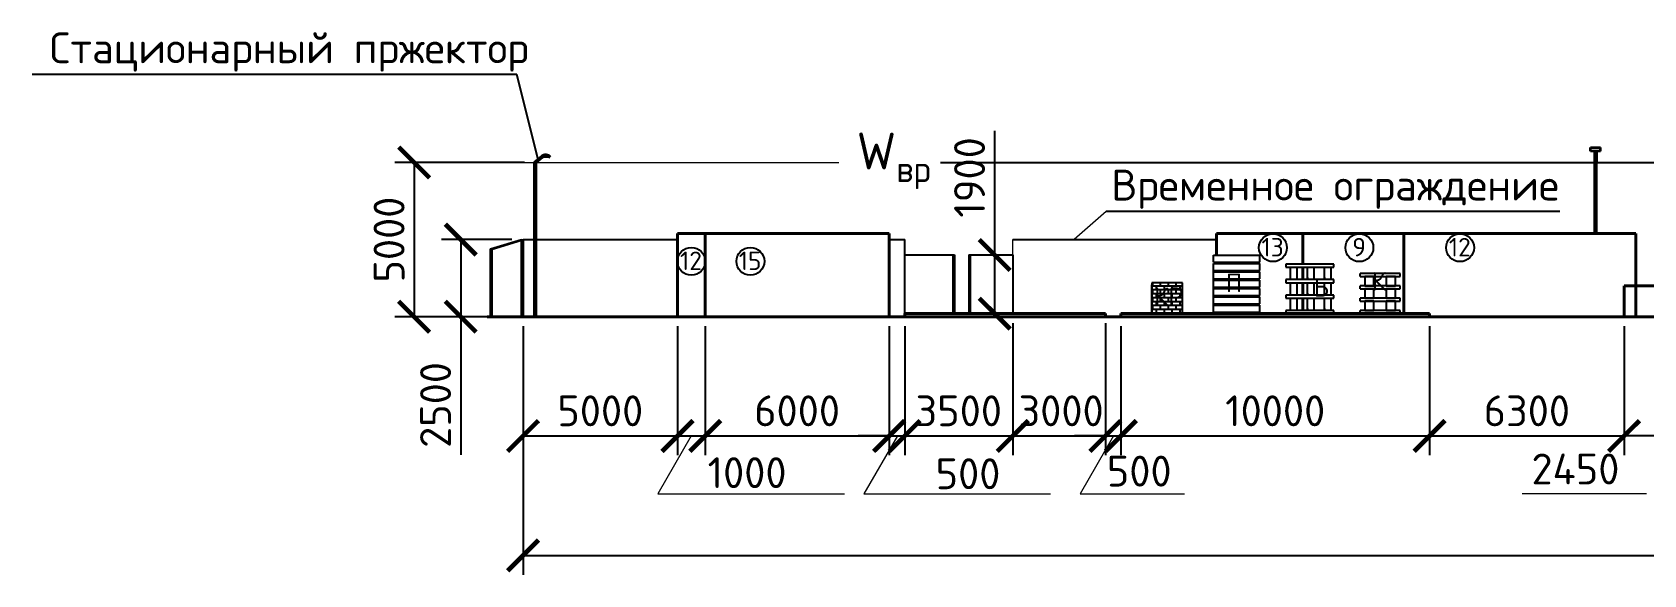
# Model space of a CAD drawing. Header units: millimetres. Extents: x -782 to 10910, y 3841 to 13237.
# Drawn here: x 1514.6 to 1619, y 8098.5 to 8133.7 of the extents above; entities that cross this region are included whole.
import ezdxf

# ---------------------------------------------------------------- set-up
doc = ezdxf.new("R2010")
doc.units = ezdxf.units.MM
doc.layers.add('1', color=7, linetype='Continuous')
doc.layers.add('Оbводка', color=1, linetype='Continuous', lineweight=90)
doc.styles.add('2.5', font='isocpeur.ttf', dxfattribs={"height": 2})
doc.styles.add('GOST-2.304_Type-B', font='GOST_Common.ttf')
doc.styles.add('Isocpeur', font='isocpeur.ttf')
doc.dimstyles.new('М500 стройгенп', dxfattribs={"dimtxt": 2, "dimasz": 2, "dimexe": 1.25, "dimexo": 0.625, "dimtad": 1, "dimlfac": 500, "dimtxsty": '2.5', "dimblk": 'ARCHTICK', "dimcen": 2.5, "dimadec": 0, "dimazin": 0, "dimtfac": 1, "dimtmove": 0, "dimatfit": 3, "dimfxl": 1, "dimarcsym": 0})

# ---------------------------------------------------------------- blocks, each defined once
blk = doc.blocks.new('_ArchTick')
at = {"color": 0, "linetype": 'ByBlock', "const_width": 0.15}
blk.add_lwpolyline([(-0.5, -0.5), (0.5, 0.5)], dxfattribs=at)
blk = doc.blocks.new('*D774')
at = {"color": 0, "lineweight": -2, "transparency": 16777216}
for p, q in [((1545.64, 8120.22), (1541.08, 8120.22)), ((1542.33, 8120.22), (1542.33, 8115.22)), ((1545.64, 8115.22), (1541.08, 8115.22)), ((1542.33, 8115.22), (1542.33, 8106.27))]:
    blk.add_line(p, q, dxfattribs=at)
at = {"layer": 'Defpoints', "color": 0, "lineweight": -3, "transparency": 16777216}
for p in [(1542.33, 8120.22), (1546.27, 8120.22), (1546.27, 8115.22)]:
    blk.add_point(p, dxfattribs=at)
at = {"color": 0, "lineweight": -2, "transparency": 16777216, "xscale": 2, "yscale": 2, "zscale": 2}
for p, rotation in [((1542.33, 8120.22), 90), ((1542.33, 8115.22), 270)]:
    blk.add_blockref('_ArchTick', p, dxfattribs=dict(at, rotation=rotation))
at = {"color": 0, "lineweight": 20, "transparency": 16777216, "insert": (1540.7, 8109.5), "char_height": 2, "attachment_point": 5, "rotation": 90, "style": '2.5'}
blk.add_mtext('2500', dxfattribs=at)
blk = doc.blocks.new('*D775')
at = {"color": 0, "lineweight": -2, "transparency": 16777216}
for p, q in [((1546.47, 8125.22), (1538.06, 8125.22)), ((1539.31, 8125.22), (1539.31, 8115.22)), ((1546.58, 8115.22), (1538.06, 8115.22))]:
    blk.add_line(p, q, dxfattribs=at)
at = {"layer": 'Defpoints', "color": 0, "lineweight": -3, "transparency": 16777216}
for p in [(1547.09, 8125.22), (1539.31, 8115.22), (1547.2, 8115.22)]:
    blk.add_point(p, dxfattribs=at)
at = {"color": 0, "lineweight": -2, "transparency": 16777216, "xscale": 2, "yscale": 2, "zscale": 2}
for p, rotation in [((1539.31, 8125.22), 90), ((1539.31, 8115.22), 270)]:
    blk.add_blockref('_ArchTick', p, dxfattribs=dict(at, rotation=rotation))
at = {"color": 0, "lineweight": 20, "transparency": 16777216, "insert": (1537.69, 8120.22), "char_height": 2, "attachment_point": 5, "rotation": 90, "style": '2.5'}
blk.add_mtext('5000', dxfattribs=at)
blk = doc.blocks.new('*D776')
at = {"color": 0, "lineweight": -2, "transparency": 16777216}
for p, q in [((1546.37, 8114.6), (1546.37, 8106.24)), ((1556.37, 8114.6), (1556.37, 8106.24)), ((1546.37, 8107.49), (1556.37, 8107.49))]:
    blk.add_line(p, q, dxfattribs=at)
at = {"layer": 'Defpoints', "color": 0, "lineweight": -3, "transparency": 16777216}
for p in [(1546.37, 8115.22), (1556.37, 8115.22), (1556.37, 8107.49)]:
    blk.add_point(p, dxfattribs=at)
at = {"color": 0, "lineweight": -2, "transparency": 16777216, "xscale": 2, "yscale": 2, "zscale": 2, "rotation": 180}
blk.add_blockref('_ArchTick', (1546.37, 8107.49), dxfattribs=at)
at = {"color": 0, "lineweight": -2, "transparency": 16777216, "xscale": 2, "yscale": 2, "zscale": 2}
blk.add_blockref('_ArchTick', (1556.37, 8107.49), dxfattribs=at)
at = {"color": 0, "lineweight": 20, "transparency": 16777216, "insert": (1551.37, 8109.12), "char_height": 2, "attachment_point": 5, "style": '2.5'}
blk.add_mtext('5000', dxfattribs=at)
blk = doc.blocks.new('*D777')
at = {"color": 0, "lineweight": -2, "transparency": 16777216}
for p, q in [((1556.37, 8114.6), (1556.37, 8106.24)), ((1558.17, 8114.6), (1558.17, 8106.24)), ((1556.37, 8107.49), (1558.17, 8107.49))]:
    blk.add_line(p, q, dxfattribs=at)
at = {"layer": 'Defpoints', "color": 0, "lineweight": -3, "transparency": 16777216}
for p in [(1556.37, 8115.22), (1558.17, 8115.22), (1558.17, 8107.49)]:
    blk.add_point(p, dxfattribs=at)
at = {"color": 0, "lineweight": -2, "transparency": 16777216, "xscale": 2, "yscale": 2, "zscale": 2, "rotation": 180}
blk.add_blockref('_ArchTick', (1556.37, 8107.49), dxfattribs=at)
at = {"color": 0, "lineweight": -2, "transparency": 16777216, "xscale": 2, "yscale": 2, "zscale": 2}
blk.add_blockref('_ArchTick', (1558.17, 8107.49), dxfattribs=at)
at = {"color": 0, "lineweight": 20, "transparency": 16777216, "insert": (1560.88, 8105.11), "char_height": 2, "attachment_point": 5, "style": '2.5'}
blk.add_mtext('1000', dxfattribs=at)
blk = doc.blocks.new('*D778')
at = {"color": 0, "lineweight": -2, "transparency": 16777216}
for p, q in [((1558.17, 8114.6), (1558.17, 8106.24)), ((1570.08, 8114.6), (1570.08, 8106.24)), ((1558.17, 8107.49), (1570.08, 8107.49))]:
    blk.add_line(p, q, dxfattribs=at)
at = {"layer": 'Defpoints', "color": 0, "lineweight": -3, "transparency": 16777216}
for p in [(1558.17, 8115.22), (1570.08, 8115.22), (1570.08, 8107.49)]:
    blk.add_point(p, dxfattribs=at)
at = {"color": 0, "lineweight": -2, "transparency": 16777216, "xscale": 2, "yscale": 2, "zscale": 2, "rotation": 180}
blk.add_blockref('_ArchTick', (1558.17, 8107.49), dxfattribs=at)
at = {"color": 0, "lineweight": -2, "transparency": 16777216, "xscale": 2, "yscale": 2, "zscale": 2}
blk.add_blockref('_ArchTick', (1570.08, 8107.49), dxfattribs=at)
at = {"color": 0, "lineweight": 20, "transparency": 16777216, "insert": (1564.12, 8109.12), "char_height": 2, "attachment_point": 5, "style": '2.5'}
blk.add_mtext('6000', dxfattribs=at)
blk = doc.blocks.new('*D779')
at = {"color": 0, "lineweight": -2, "transparency": 16777216}
for p, q in [((1571.09, 8114.6), (1571.09, 8106.24)), ((1578.09, 8114.8), (1578.09, 8106.24)), ((1571.09, 8107.49), (1578.09, 8107.49))]:
    blk.add_line(p, q, dxfattribs=at)
at = {"layer": 'Defpoints', "color": 0, "lineweight": -3, "transparency": 16777216}
for p in [(1578.09, 8115.42), (1571.09, 8115.22), (1578.09, 8107.49)]:
    blk.add_point(p, dxfattribs=at)
at = {"color": 0, "lineweight": -2, "transparency": 16777216, "xscale": 2, "yscale": 2, "zscale": 2, "rotation": 180}
blk.add_blockref('_ArchTick', (1571.09, 8107.49), dxfattribs=at)
at = {"color": 0, "lineweight": -2, "transparency": 16777216, "xscale": 2, "yscale": 2, "zscale": 2}
blk.add_blockref('_ArchTick', (1578.09, 8107.49), dxfattribs=at)
at = {"color": 0, "lineweight": 20, "transparency": 16777216, "insert": (1574.59, 8109.12), "char_height": 2, "attachment_point": 5, "style": '2.5'}
blk.add_mtext('3500', dxfattribs=at)
blk = doc.blocks.new('*D770')
at = {"color": 0, "lineweight": -2, "transparency": 16777216}
for p, q in [((1570.08, 8114.6), (1570.08, 8106.24)), ((1571.09, 8114.6), (1571.09, 8106.24)), ((1570.08, 8107.49), (1568.08, 8107.49)), ((1570.08, 8107.49), (1571.09, 8107.49)), ((1571.09, 8107.49), (1573.09, 8107.49))]:
    blk.add_line(p, q, dxfattribs=at)
at = {"layer": 'Defpoints', "color": 0, "lineweight": -3, "transparency": 16777216}
for p in [(1570.08, 8115.22), (1571.09, 8115.22), (1571.09, 8107.49)]:
    blk.add_point(p, dxfattribs=at)
at = {"color": 0, "lineweight": -2, "transparency": 16777216, "xscale": 2, "yscale": 2, "zscale": 2}
blk.add_blockref('_ArchTick', (1570.08, 8107.49), dxfattribs=at)
at = {"color": 0, "lineweight": -2, "transparency": 16777216, "xscale": 2, "yscale": 2, "zscale": 2, "rotation": 180}
blk.add_blockref('_ArchTick', (1571.09, 8107.49), dxfattribs=at)
at = {"color": 0, "lineweight": 20, "transparency": 16777216, "insert": (1575.19, 8105.04), "char_height": 2, "attachment_point": 5, "style": '2.5'}
blk.add_mtext('500', dxfattribs=at)
blk = doc.blocks.new('*D780')
at = {"color": 0, "lineweight": -2, "transparency": 16777216}
for p, q in [((1578.09, 8114.8), (1578.09, 8106.24)), ((1584.09, 8114.8), (1584.09, 8106.24)), ((1578.09, 8107.49), (1584.09, 8107.49))]:
    blk.add_line(p, q, dxfattribs=at)
at = {"layer": 'Defpoints', "color": 0, "lineweight": -3, "transparency": 16777216}
for p in [(1578.09, 8115.42), (1584.09, 8115.42), (1584.09, 8107.49)]:
    blk.add_point(p, dxfattribs=at)
at = {"color": 0, "lineweight": -2, "transparency": 16777216, "xscale": 2, "yscale": 2, "zscale": 2, "rotation": 180}
blk.add_blockref('_ArchTick', (1578.09, 8107.49), dxfattribs=at)
at = {"color": 0, "lineweight": -2, "transparency": 16777216, "xscale": 2, "yscale": 2, "zscale": 2}
blk.add_blockref('_ArchTick', (1584.09, 8107.49), dxfattribs=at)
at = {"color": 0, "lineweight": 20, "transparency": 16777216, "insert": (1581.22, 8109.12), "char_height": 2, "attachment_point": 5, "style": '2.5'}
blk.add_mtext('3000', dxfattribs=at)
blk = doc.blocks.new('*D781')
at = {"color": 0, "lineweight": -2, "transparency": 16777216}
for p, q in [((1584.09, 8114.6), (1584.09, 8106.24)), ((1585.09, 8114.6), (1585.09, 8106.24)), ((1584.09, 8107.49), (1582.09, 8107.49)), ((1584.09, 8107.49), (1585.09, 8107.49)), ((1585.09, 8107.49), (1587.09, 8107.49))]:
    blk.add_line(p, q, dxfattribs=at)
at = {"layer": 'Defpoints', "color": 0, "lineweight": -3, "transparency": 16777216}
for p in [(1584.09, 8115.22), (1585.09, 8115.22), (1585.09, 8107.49)]:
    blk.add_point(p, dxfattribs=at)
at = {"color": 0, "lineweight": -2, "transparency": 16777216, "xscale": 2, "yscale": 2, "zscale": 2}
blk.add_blockref('_ArchTick', (1584.09, 8107.49), dxfattribs=at)
at = {"color": 0, "lineweight": -2, "transparency": 16777216, "xscale": 2, "yscale": 2, "zscale": 2, "rotation": 180}
blk.add_blockref('_ArchTick', (1585.09, 8107.49), dxfattribs=at)
at = {"color": 0, "lineweight": 20, "transparency": 16777216, "insert": (1586.28, 8105.21), "char_height": 2, "attachment_point": 5, "style": '2.5'}
blk.add_mtext('500', dxfattribs=at)
blk = doc.blocks.new('*D782')
at = {"color": 0, "lineweight": -2, "transparency": 16777216}
for p, q in [((1585.09, 8114.6), (1585.09, 8106.24)), ((1605.09, 8114.6), (1605.09, 8106.24)), ((1585.09, 8107.49), (1605.09, 8107.49))]:
    blk.add_line(p, q, dxfattribs=at)
at = {"layer": 'Defpoints', "color": 0, "lineweight": -3, "transparency": 16777216}
for p in [(1585.09, 8115.22), (1605.09, 8115.22), (1605.09, 8107.49)]:
    blk.add_point(p, dxfattribs=at)
at = {"color": 0, "lineweight": -2, "transparency": 16777216, "xscale": 2, "yscale": 2, "zscale": 2, "rotation": 180}
blk.add_blockref('_ArchTick', (1585.09, 8107.49), dxfattribs=at)
at = {"color": 0, "lineweight": -2, "transparency": 16777216, "xscale": 2, "yscale": 2, "zscale": 2}
blk.add_blockref('_ArchTick', (1605.09, 8107.49), dxfattribs=at)
at = {"color": 0, "lineweight": 20, "transparency": 16777216, "insert": (1595.09, 8109.12), "char_height": 2, "attachment_point": 5, "style": '2.5'}
blk.add_mtext('10000', dxfattribs=at)
blk = doc.blocks.new('*D783')
at = {"color": 0, "lineweight": -2, "transparency": 16777216}
for p, q in [((1605.09, 8114.6), (1605.09, 8106.24)), ((1617.69, 8114.6), (1617.69, 8106.24)), ((1605.09, 8107.49), (1617.69, 8107.49))]:
    blk.add_line(p, q, dxfattribs=at)
at = {"layer": 'Defpoints', "color": 0, "lineweight": -3, "transparency": 16777216}
for p in [(1605.09, 8115.22), (1617.69, 8115.22), (1617.69, 8107.49)]:
    blk.add_point(p, dxfattribs=at)
at = {"color": 0, "lineweight": -2, "transparency": 16777216, "xscale": 2, "yscale": 2, "zscale": 2, "rotation": 180}
blk.add_blockref('_ArchTick', (1605.09, 8107.49), dxfattribs=at)
at = {"color": 0, "lineweight": -2, "transparency": 16777216, "xscale": 2, "yscale": 2, "zscale": 2}
blk.add_blockref('_ArchTick', (1617.69, 8107.49), dxfattribs=at)
at = {"color": 0, "lineweight": 20, "transparency": 16777216, "insert": (1611.39, 8109.12), "char_height": 2, "attachment_point": 5, "style": '2.5'}
blk.add_mtext('6300', dxfattribs=at)
blk = doc.blocks.new('*D784')
at = {"color": 0, "lineweight": -2, "transparency": 16777216}
for p, q in [((1617.69, 8114.6), (1617.69, 8106.24)), ((1622.59, 8115.16), (1622.59, 8106.24)), ((1622.59, 8107.49), (1617.69, 8107.49))]:
    blk.add_line(p, q, dxfattribs=at)
at = {"layer": 'Defpoints', "color": 0, "lineweight": -3, "transparency": 16777216}
for p in [(1622.59, 8115.78), (1617.69, 8115.22), (1617.69, 8107.49)]:
    blk.add_point(p, dxfattribs=at)
at = {"color": 0, "lineweight": -2, "transparency": 16777216, "xscale": 2, "yscale": 2, "zscale": 2, "rotation": 180}
blk.add_blockref('_ArchTick', (1617.69, 8107.49), dxfattribs=at)
at = {"color": 0, "lineweight": -2, "transparency": 16777216, "xscale": 2, "yscale": 2, "zscale": 2}
blk.add_blockref('_ArchTick', (1622.59, 8107.49), dxfattribs=at)
at = {"color": 0, "lineweight": 20, "transparency": 16777216, "insert": (1614.54, 8105.35), "char_height": 2, "attachment_point": 5, "style": '2.5'}
blk.add_mtext('2450', dxfattribs=at)
blk = doc.blocks.new('*D773')
at = {"color": 0, "lineweight": -2, "transparency": 16777216}
for p, q in [((1546.37, 8114.6), (1546.37, 8098.49)), ((1814.89, 8114.6), (1814.89, 8098.49)), ((1546.37, 8099.74), (1814.89, 8099.74))]:
    blk.add_line(p, q, dxfattribs=at)
at = {"layer": 'Defpoints', "color": 0, "lineweight": -3, "transparency": 16777216}
for p in [(1546.37, 8115.22), (1814.89, 8115.22), (1814.89, 8099.74)]:
    blk.add_point(p, dxfattribs=at)
at = {"color": 0, "lineweight": -2, "transparency": 16777216, "xscale": 2, "yscale": 2, "zscale": 2, "rotation": 180}
blk.add_blockref('_ArchTick', (1546.37, 8099.74), dxfattribs=at)
at = {"color": 0, "lineweight": -2, "transparency": 16777216, "xscale": 2, "yscale": 2, "zscale": 2}
blk.add_blockref('_ArchTick', (1814.89, 8099.74), dxfattribs=at)
at = {"color": 0, "lineweight": 20, "transparency": 16777216, "insert": (1679.63, 8101.36), "char_height": 2, "attachment_point": 5, "style": '2.5'}
blk.add_mtext('136000', dxfattribs=at)
blk = doc.blocks.new('*D798')
at = {"color": 0, "lineweight": -2, "transparency": 16777216}
for p, q in [((1576.92, 8119.22), (1576.92, 8127.27)), ((1576.38, 8119.22), (1575.67, 8119.22)), ((1576.92, 8115.42), (1576.92, 8119.22)), ((1576.38, 8115.42), (1575.67, 8115.42))]:
    blk.add_line(p, q, dxfattribs=at)
at = {"layer": 'Defpoints', "color": 0, "lineweight": -3, "transparency": 16777216}
for p in [(1576.92, 8119.22), (1577.01, 8119.22), (1577.01, 8115.42)]:
    blk.add_point(p, dxfattribs=at)
at = {"color": 0, "lineweight": -2, "transparency": 16777216, "xscale": 2, "yscale": 2, "zscale": 2}
for p, rotation in [((1576.92, 8119.22), 90), ((1576.92, 8115.42), 270)]:
    blk.add_blockref('_ArchTick', p, dxfattribs=dict(at, rotation=rotation))
at = {"color": 0, "lineweight": 20, "transparency": 16777216, "insert": (1575.29, 8124.25), "char_height": 2, "attachment_point": 5, "rotation": 90, "style": '2.5'}
blk.add_mtext('1900', dxfattribs=at)

msp = doc.modelspace()

# ---------------------------------------------------------------- hatches: boundary and pattern name
at = {"lineweight": 25, "ltscale": 0.5}
h = msp.add_hatch(dxfattribs=at)
h.set_pattern_fill('BRICK', color=256, scale=0.04)
h.set_pattern_definition([(0, (-665.31846, 5259.22093), (0, 0.254), []), (90, (-665.31846, 5259.22093), (-0.508, 3e-17), [0.254, -0.254]), (90, (-665.06446, 5259.22093), (-0.508, 3e-17), [-0.254, 0.254])])
h.paths.add_polyline_path([(1587.089062, 8115.423645), (1589.089062, 8115.423645), (1589.089062, 8117.423645), (1587.089062, 8117.423645)])

# ---------------------------------------------------------------- linework, layer by layer
at = {"lineweight": 25}
for p, q in [((1545.957421, 8130.919423), (1514.573562, 8130.919423)), ((1547.345592, 8125.415151), (1545.957421, 8130.919423)), ((1573.405755, 8125.223645), (1619.930835, 8125.223645)), ((1613.525628, 8122.048686), (1584.146203, 8122.048686)), ((1544.269062, 8119.623645), (1546.269062, 8120.223645)), ((1544.269062, 8115.223645), (1544.269062, 8119.623645)), ((1544.369062, 8119.603645), (1546.269062, 8120.173645)), ((1544.369062, 8115.223645), (1544.369062, 8119.653645)), ((1546.269062, 8115.223645), (1546.269062, 8120.223645)), ((1546.369062, 8120.223645), (1546.369062, 8115.223645)), ((1546.369062, 8120.223645), (1556.369062, 8120.223645)), ((1570.080309, 8120.223645), (1571.089062, 8120.223645)), ((1571.089062, 8115.423645), (1571.089062, 8120.223645)), ((1578.089062, 8120.223645), (1591.289062, 8120.223645)), ((1571.089062, 8119.223645), (1574.319839, 8119.223645)), ((1574.206026, 8119.223645), (1574.206026, 8115.423645)), ((1574.319839, 8119.223645), (1574.319839, 8115.423645)), ((1575.247916, 8119.223645), (1575.247916, 8115.423645)), ((1575.247916, 8119.223645), (1578.089062, 8119.223645)), ((1575.321559, 8119.223645), (1575.321559, 8115.423645)), ((1578.089062, 8119.223645), (1578.089062, 8115.423645)), ((1591.089062, 8118.763645), (1591.089062, 8119.203645)), ((1591.089062, 8119.203645), (1594.089062, 8119.203645)), ((1591.089062, 8118.763645), (1594.089062, 8118.763645)), ((1591.089062, 8118.223645), (1591.089062, 8118.663645)), ((1591.089062, 8118.663645), (1594.089062, 8118.663645)), ((1591.089062, 8115.523645), (1591.089062, 8118.533284)), ((1591.389062, 8118.663645), (1591.389062, 8118.763645)), ((1591.389062, 8118.763645), (1591.589062, 8118.763645)), ((1591.589062, 8118.663645), (1591.389062, 8118.663645)), ((1591.589062, 8118.763645), (1591.589062, 8118.663645)), ((1593.589062, 8118.663645), (1593.589062, 8118.763645)), ((1593.589062, 8118.763645), (1593.789062, 8118.763645)), ((1593.789062, 8118.663645), (1593.589062, 8118.663645)), ((1593.789062, 8118.763645), (1593.789062, 8118.663645)), ((1594.089062, 8118.763645), (1594.089062, 8119.203645)), ((1594.089062, 8118.223645), (1594.089062, 8118.663645)), ((1598.889062, 8118.623645), (1595.789062, 8118.623645)), ((1595.789062, 8118.623645), (1595.789062, 8118.423645)), ((1597.589062, 8118.623645), (1597.189062, 8118.623645)), ((1598.689062, 8118.623645), (1598.289062, 8118.623645)), ((1598.889062, 8118.423645), (1598.889062, 8118.623645)), ((1591.089062, 8118.223645), (1594.089062, 8118.223645)), ((1591.089062, 8117.683645), (1591.089062, 8118.123645)), ((1591.089062, 8118.123645), (1594.089062, 8118.123645)), ((1591.089062, 8117.683645), (1594.089062, 8117.683645)), ((1591.089062, 8117.143645), (1591.089062, 8117.583645)), ((1591.089062, 8117.583645), (1594.089062, 8117.583645)), ((1591.389062, 8118.123645), (1591.389062, 8118.223645)), ((1591.389062, 8118.223645), (1591.589062, 8118.223645)), ((1591.589062, 8118.123645), (1591.389062, 8118.123645)), ((1591.389062, 8117.583645), (1591.389062, 8117.683645)), ((1591.389062, 8117.683645), (1591.589062, 8117.683645)), ((1591.589062, 8117.583645), (1591.389062, 8117.583645)), ((1591.589062, 8118.223645), (1591.589062, 8118.123645)), ((1591.589062, 8117.683645), (1591.589062, 8117.583645)), ((1593.589062, 8118.123645), (1593.589062, 8118.223645)), ((1593.589062, 8118.223645), (1593.789062, 8118.223645)), ((1593.789062, 8118.123645), (1593.589062, 8118.123645)), ((1593.589062, 8117.583645), (1593.589062, 8117.683645)), ((1593.589062, 8117.683645), (1593.789062, 8117.683645)), ((1593.789062, 8117.583645), (1593.589062, 8117.583645)), ((1593.789062, 8118.223645), (1593.789062, 8118.123645)), ((1593.789062, 8117.683645), (1593.789062, 8117.583645)), ((1594.089062, 8117.683645), (1594.089062, 8118.123645)), ((1594.089062, 8117.143645), (1594.089062, 8117.583645)), ((1595.789062, 8118.423645), (1598.689062, 8118.423645)), ((1598.889062, 8117.623645), (1595.789062, 8117.623645)), ((1595.789062, 8117.623645), (1595.789062, 8117.423645)), ((1598.889062, 8117.623645), (1595.789062, 8117.623645)), ((1596.089062, 8117.623645), (1596.089062, 8118.423645)), ((1596.089062, 8118.423645), (1596.489062, 8118.423645)), ((1596.489062, 8117.623645), (1596.089062, 8117.623645)), ((1596.489062, 8118.423645), (1596.489062, 8117.623645)), ((1597.189062, 8117.623645), (1597.189062, 8118.423645)), ((1597.189062, 8118.423645), (1597.589062, 8118.423645)), ((1597.189062, 8117.757436), (1597.189062, 8117.623645)), ((1597.589062, 8117.623645), (1597.189062, 8117.623645)), ((1597.589062, 8117.623645), (1597.189062, 8117.623645)), ((1597.589062, 8118.423645), (1597.589062, 8117.623645)), ((1598.289062, 8117.623645), (1598.289062, 8118.423645)), ((1598.289062, 8118.423645), (1598.689062, 8118.423645)), ((1598.289062, 8117.757436), (1598.289062, 8117.623645)), ((1598.689062, 8117.623645), (1598.289062, 8117.623645)), ((1598.689062, 8117.623645), (1598.289062, 8117.623645)), ((1598.689062, 8118.423645), (1598.689062, 8117.623645)), ((1598.689062, 8118.423645), (1598.889062, 8118.423645)), ((1598.889062, 8117.423645), (1598.889062, 8117.623645)), ((1603.18941, 8118.020611), (1600.589062, 8118.023329)), ((1600.589062, 8117.823643), (1600.589062, 8118.023329)), ((1600.589062, 8117.823643), (1603.188539, 8117.823643)), ((1601.488539, 8117.823643), (1600.888539, 8117.823643)), ((1600.888539, 8117.823643), (1600.888539, 8117.223643)), ((1601.488539, 8117.223643), (1601.488539, 8117.823643)), ((1602.888539, 8117.823643), (1602.288539, 8117.823643)), ((1602.288539, 8117.823643), (1602.288539, 8117.223643)), ((1602.888539, 8117.223643), (1602.888539, 8117.823643)), ((1603.188539, 8117.823643), (1603.189217, 8117.823643)), ((1603.18941, 8117.823956), (1603.18941, 8118.020611)), ((1589.089062, 8117.423645), (1587.089062, 8117.423645)), ((1587.089062, 8117.423645), (1587.089062, 8115.423645)), ((1587.089062, 8115.423645), (1587.089062, 8117.286409)), ((1589.089062, 8115.423645), (1589.089062, 8117.423645)), ((1591.089062, 8117.143645), (1594.089062, 8117.143645)), ((1591.089062, 8116.603645), (1591.089062, 8117.043645)), ((1591.089062, 8117.043645), (1594.089062, 8117.043645)), ((1591.089062, 8116.603645), (1594.089062, 8116.603645)), ((1591.089062, 8116.063645), (1591.089062, 8116.503645)), ((1591.089062, 8116.503645), (1594.089062, 8116.503645)), ((1591.389062, 8117.043645), (1591.389062, 8117.143645)), ((1591.389062, 8117.143645), (1591.589062, 8117.143645)), ((1591.589062, 8117.043645), (1591.389062, 8117.043645)), ((1591.389062, 8116.503645), (1591.389062, 8116.603645)), ((1591.389062, 8116.603645), (1591.589062, 8116.603645)), ((1591.589062, 8116.503645), (1591.389062, 8116.503645)), ((1591.589062, 8117.143645), (1591.589062, 8117.043645)), ((1591.589062, 8116.603645), (1591.589062, 8116.503645)), ((1593.589062, 8117.043645), (1593.589062, 8117.143645)), ((1593.589062, 8117.143645), (1593.789062, 8117.143645)), ((1593.789062, 8117.043645), (1593.589062, 8117.043645)), ((1593.589062, 8116.503645), (1593.589062, 8116.603645)), ((1593.589062, 8116.603645), (1593.789062, 8116.603645)), ((1593.789062, 8116.503645), (1593.589062, 8116.503645)), ((1593.789062, 8117.143645), (1593.789062, 8117.043645)), ((1593.789062, 8116.603645), (1593.789062, 8116.503645)), ((1594.089062, 8116.603645), (1594.089062, 8117.043645)), ((1594.089062, 8116.063645), (1594.089062, 8116.503645)), ((1595.789062, 8117.423645), (1598.689062, 8117.423645)), ((1598.889062, 8116.623645), (1595.789062, 8116.623645)), ((1595.789062, 8116.623645), (1595.789062, 8116.423645)), ((1598.889062, 8116.623645), (1595.789062, 8116.623645)), ((1595.789062, 8116.423645), (1598.689062, 8116.423645)), ((1596.089062, 8116.623645), (1596.089062, 8117.423645)), ((1596.089062, 8117.423645), (1596.489062, 8117.423645)), ((1596.489062, 8116.623645), (1596.089062, 8116.623645)), ((1596.089062, 8115.623645), (1596.089062, 8116.423645)), ((1596.089062, 8116.423645), (1596.489062, 8116.423645)), ((1596.489062, 8117.423645), (1596.489062, 8116.623645)), ((1596.489062, 8116.423645), (1596.489062, 8115.623645)), ((1597.189062, 8116.623645), (1597.189062, 8117.423645)), ((1597.189062, 8117.423645), (1597.589062, 8117.423645)), ((1597.189062, 8116.757436), (1597.189062, 8116.623645)), ((1597.589062, 8116.623645), (1597.189062, 8116.623645)), ((1597.589062, 8116.623645), (1597.189062, 8116.623645)), ((1597.189062, 8115.623645), (1597.189062, 8116.423645)), ((1597.189062, 8116.423645), (1597.589062, 8116.423645)), ((1597.589062, 8117.423645), (1597.589062, 8116.623645)), ((1597.589062, 8116.423645), (1597.589062, 8115.623645)), ((1598.289062, 8116.623645), (1598.289062, 8117.423645)), ((1598.289062, 8117.423645), (1598.689062, 8117.423645)), ((1598.289062, 8116.757436), (1598.289062, 8116.623645)), ((1598.689062, 8116.623645), (1598.289062, 8116.623645)), ((1598.689062, 8116.623645), (1598.289062, 8116.623645)), ((1598.289062, 8115.623645), (1598.289062, 8116.423645)), ((1598.289062, 8116.423645), (1598.689062, 8116.423645)), ((1598.689062, 8117.423645), (1598.689062, 8116.623645)), ((1598.689062, 8117.423645), (1598.889062, 8117.423645)), ((1598.689062, 8116.423645), (1598.689062, 8115.623645)), ((1598.689062, 8116.423645), (1598.889062, 8116.423645)), ((1598.889062, 8116.423645), (1598.889062, 8116.623645)), ((1603.187843, 8116.420645), (1600.587703, 8116.423644)), ((1603.188627, 8117.220644), (1600.588539, 8117.223643)), ((1600.589062, 8117.023644), (1600.589062, 8117.223643)), ((1603.188627, 8117.220612), (1600.589062, 8117.223329)), ((1600.589062, 8117.023644), (1603.187703, 8117.023644)), ((1600.589062, 8116.223645), (1600.589062, 8116.423642)), ((1603.187843, 8116.420613), (1600.589062, 8116.423329)), ((1601.487703, 8117.023644), (1600.887703, 8117.023644)), ((1600.887703, 8117.023644), (1600.887703, 8116.423644)), ((1600.887703, 8116.423644), (1601.487703, 8116.423644)), ((1600.888539, 8117.223643), (1601.488539, 8117.223643)), ((1601.487703, 8116.423644), (1601.487703, 8117.023644)), ((1602.887703, 8117.023644), (1602.287703, 8117.023644)), ((1602.287703, 8117.023644), (1602.287703, 8116.423644)), ((1602.287703, 8116.423644), (1602.887703, 8116.423644)), ((1602.288539, 8117.223643), (1602.888539, 8117.223643)), ((1602.887703, 8116.423644), (1602.887703, 8117.023644)), ((1603.187703, 8117.023644), (1603.188434, 8117.023644)), ((1603.187738, 8116.223958), (1603.187738, 8116.420613)), ((1603.187843, 8116.420613), (1603.187843, 8116.420645)), ((1603.188574, 8117.023957), (1603.188574, 8117.220612)), ((1603.188627, 8117.220612), (1603.188627, 8117.220644)), ((1587.089062, 8115.423645), (1589.089062, 8115.423645)), ((1591.089062, 8116.063645), (1594.089062, 8116.063645)), ((1591.089062, 8115.523645), (1591.089062, 8115.963645)), ((1591.089062, 8115.963645), (1594.089062, 8115.963645)), ((1591.089062, 8115.523645), (1594.089062, 8115.523645)), ((1591.389062, 8115.963645), (1591.389062, 8116.063645)), ((1591.389062, 8116.063645), (1591.589062, 8116.063645)), ((1591.589062, 8115.963645), (1591.389062, 8115.963645)), ((1591.389062, 8115.423645), (1591.389062, 8115.523645)), ((1591.389062, 8115.523645), (1591.589062, 8115.523645)), ((1591.589062, 8115.423645), (1591.389062, 8115.423645)), ((1591.589062, 8116.063645), (1591.589062, 8115.963645)), ((1591.589062, 8115.523645), (1591.589062, 8115.423645)), ((1593.589062, 8115.963645), (1593.589062, 8116.063645)), ((1593.589062, 8116.063645), (1593.789062, 8116.063645)), ((1593.789062, 8115.963645), (1593.589062, 8115.963645)), ((1593.589062, 8115.423645), (1593.589062, 8115.523645)), ((1593.589062, 8115.523645), (1593.789062, 8115.523645)), ((1593.789062, 8115.423645), (1593.589062, 8115.423645)), ((1593.789062, 8116.063645), (1593.789062, 8115.963645)), ((1593.789062, 8115.523645), (1593.789062, 8115.423645)), ((1594.089062, 8115.523645), (1594.089062, 8115.963645)), ((1598.889062, 8115.623645), (1595.789062, 8115.623645)), ((1595.789062, 8115.623645), (1595.789062, 8115.423645)), ((1595.789062, 8115.423645), (1598.689062, 8115.423645)), ((1596.489062, 8115.623645), (1596.089062, 8115.623645)), ((1597.189062, 8115.757436), (1597.189062, 8115.623645)), ((1597.589062, 8115.623645), (1597.189062, 8115.623645)), ((1598.289062, 8115.757436), (1598.289062, 8115.623645)), ((1598.689062, 8115.623645), (1598.289062, 8115.623645)), ((1598.689062, 8115.423645), (1598.889062, 8115.423645)), ((1598.889062, 8115.423645), (1598.889062, 8115.623645)), ((1603.18706, 8115.620646), (1600.586867, 8115.623645)), ((1600.589062, 8116.223645), (1603.186867, 8116.223645)), ((1600.589062, 8115.423645), (1600.589062, 8115.623642)), ((1600.589062, 8115.423645), (1603.186867, 8115.423645)), ((1601.486867, 8116.223645), (1600.886867, 8116.223645)), ((1600.886867, 8116.223645), (1600.886867, 8115.623645)), ((1600.886867, 8115.623645), (1601.486867, 8115.623645)), ((1601.486867, 8115.623645), (1601.486867, 8116.223645)), ((1602.886867, 8116.223645), (1602.286867, 8116.223645)), ((1602.286867, 8116.223645), (1602.286867, 8115.623645)), ((1602.286867, 8115.623645), (1602.886867, 8115.623645)), ((1602.886867, 8115.623645), (1602.886867, 8116.223645)), ((1603.186867, 8116.223645), (1603.18765, 8116.223645)), ((1603.186867, 8115.423645), (1603.18706, 8115.620646))]:
    msp.add_line(p, q, dxfattribs=at)
at = {"lineweight": 35}
for p, q in [((1615.517285, 8125.953401), (1615.517285, 8126.182284)), ((1615.517285, 8126.182284), (1616.167284, 8126.181313)), ((1615.767284, 8125.954372), (1615.517285, 8125.953886)), ((1616.167284, 8125.953774), (1615.767284, 8125.954372)), ((1615.767284, 8125.954372), (1615.768703, 8125.223645)), ((1615.917284, 8125.223645), (1615.917284, 8125.954372)), ((1616.167284, 8125.95243), (1616.167284, 8126.181313)), ((1615.961465, 8125.223645), (1615.711465, 8125.223645)), ((1615.961465, 8125.223645), (1615.711465, 8125.223645))]:
    msp.add_line(p, q, dxfattribs=at)
at = {"lineweight": 20}
for p, q in [((1544.985922, 8125.223645), (1566.818835, 8125.223645)), ((1547.094106, 8125.223645), (1566.818835, 8125.223645)), ((1547.131606, 8125.223645), (1547.181606, 8125.223645)), ((1573.405755, 8125.223645), (1604.860922, 8125.223645)), ((1584.146203, 8122.048686), (1582.065575, 8120.223645)), ((1546.269062, 8120.223645), (1546.369062, 8120.223645)), ((1546.269062, 8120.223645), (1546.269062, 8120.173645)), ((1578.089062, 8119.223645), (1578.089062, 8120.223645)), ((1571.089062, 8115.223645), (1571.089062, 8119.223645)), ((1571.089062, 8115.423645), (1573.089062, 8115.423645)), ((1571.089062, 8115.423645), (1571.089062, 8115.423645)), ((1573.089062, 8115.423645), (1575.089062, 8115.423645)), ((1544.04729, 8115.223645), (1571.089062, 8115.223645)), ((1546.269062, 8115.223645), (1544.269062, 8115.223645)), ((1544.269062, 8115.223645), (1544.369062, 8115.223645)), ((1544.369062, 8115.223645), (1545.369062, 8115.223645)), ((1557.267293, 8107.490868), (1555.10223, 8103.740868)), ((1570.614781, 8107.490868), (1568.449717, 8103.740868)), ((1584.614781, 8107.490868), (1582.449717, 8103.740868)), ((1555.10223, 8103.740868), (1567.186868, 8103.740868)), ((1568.449717, 8103.740868), (1580.534356, 8103.740868)), ((1582.449717, 8103.740868), (1589.21175, 8103.740868)), ((1619.134252, 8103.740868), (1611.093529, 8103.740868))]:
    msp.add_line(p, q, dxfattribs=at)
at = {"lineweight": 40}
for p, q in [((1547.094106, 8125.223645), (1547.219106, 8125.223645)), ((1547.094106, 8125.223645), (1547.219106, 8125.223645)), ((1547.102245, 8115.223645), (1547.102245, 8125.223645)), ((1547.202245, 8125.223645), (1547.202245, 8115.223645)), ((1615.790826, 8125.223645), (1615.790826, 8120.623645)), ((1615.890826, 8120.623645), (1615.890826, 8125.223645)), ((1556.369062, 8115.223645), (1556.369062, 8120.623645)), ((1556.369062, 8120.623645), (1558.369062, 8120.623645)), ((1558.165525, 8120.623645), (1558.165525, 8115.223645)), ((1558.369062, 8120.623645), (1570.080309, 8120.623645)), ((1570.080309, 8120.623645), (1570.080309, 8115.223645)), ((1570.080309, 8115.223645), (1570.080309, 8120.623645)), ((1591.289062, 8120.623645), (1591.289062, 8119.203645)), ((1591.289062, 8120.623645), (1596.889062, 8120.623645)), ((1596.889062, 8120.623645), (1596.889062, 8118.623645)), ((1596.889062, 8120.623645), (1603.089062, 8120.623645)), ((1603.089062, 8120.623645), (1603.412835, 8120.623645)), ((1603.412835, 8120.623645), (1603.412835, 8115.423645)), ((1603.412835, 8120.623645), (1618.45831, 8120.623645)), ((1618.45831, 8120.623645), (1618.45831, 8115.223645)), ((1596.889062, 8118.423645), (1596.889062, 8117.623645)), ((1596.889062, 8117.423645), (1596.889062, 8116.623645)), ((1596.889062, 8116.423645), (1596.889062, 8115.623645)), ((1617.689062, 8115.223645), (1617.689062, 8117.223645)), ((1617.689062, 8117.223645), (1642.489062, 8117.223645)), ((1571.089062, 8115.223645), (1571.089062, 8115.423645)), ((1571.089062, 8115.423645), (1584.089062, 8115.423645)), ((1584.089062, 8115.423645), (1584.089062, 8115.223645)), ((1585.089062, 8115.423645), (1585.089062, 8115.223645)), ((1585.089062, 8115.423645), (1605.089062, 8115.423645)), ((1605.089062, 8115.423645), (1605.089062, 8115.223645)), ((1544.04729, 8115.223645), (1817.264284, 8115.223645))]:
    msp.add_line(p, q, dxfattribs=at)
at = {"color": 0, "linetype": 'Continuous', "lineweight": 40}
for p, q in [((1547.094106, 8125.223645), (1547.219106, 8125.223645)), ((1547.113756, 8125.223645), (1547.577429, 8125.606658)), ((1547.188047, 8125.223645), (1547.603045, 8125.568288)), ((1547.577429, 8125.606658), (1547.606743, 8125.571359))]:
    msp.add_line(p, q, dxfattribs=at)
at = {"color": 0, "linetype": 'Continuous', "lineweight": 35}
msp.add_line((1615.961465, 8125.223645), (1615.711465, 8125.223645), dxfattribs=at)
at = {"color": 1, "lineweight": 25}
msp.add_line((1617.689062, 8115.223645), (1617.689062, 8116.223645), dxfattribs=at)
at = {"color": 0, "linetype": 'Continuous', "lineweight": 40}
for centre, radius, start, end in [((1547.829006, 8125.374428), 0.342361, 32.43625633, 137.27001606), ((1547.844862, 8124.892718), 0.719204, 67.68405496, 109.33477766)]:
    msp.add_arc(centre, radius, start, end, dxfattribs=at)
at = {"layer": 'Оbводка', "color": 0, "lineweight": -2}
for centre in [(1594.941534, 8119.692816), (1600.541534, 8119.692816), (1607.065307, 8119.692816), (1557.262986, 8118.812133), (1561.095369, 8118.812133)]:
    msp.add_circle(centre, 0.902538, dxfattribs=at)

# ---------------------------------------------------------------- texts
at = {"lineweight": 25, "char_height": 2, "attachment_point": 1, "style": 'Isocpeur'}
for s, insert in [('Стационарный пржектор', (1515.705746, 8133.6521)), ('Временное ограждение', (1584.47322, 8124.754644))]:
    msp.add_mtext_dynamic_manual_height_columns(s, width=33.70747748, gutter_width=12.5, heights=[0], dxfattribs=dict(at, insert=insert))
at = {"lineweight": 40, "char_height": 1.199998, "width": 15.99997333, "attachment_point": 5, "style": 'Isocpeur'}
for s, insert in [('13', (1594.922916, 8119.729143)), ('9', (1600.522916, 8119.729143)), ('12', (1607.04669, 8119.729143)), ('12', (1557.244369, 8118.848461)), ('15', (1561.076752, 8118.848461))]:
    msp.add_mtext(s, dxfattribs=dict(at, insert=insert))
at = {"layer": '1', "insert": (1567.981233, 8127.165635), "char_height": 2.4, "width": 419.40066961, "attachment_point": 1, "style": 'GOST-2.304_Type-B'}
msp.add_mtext('\\A1;W{\\H0.7x;\\S^ вр;}', dxfattribs=at)
at = {"layer": '1', "lineweight": 25, "char_height": 1.199998, "width": 335.51997649, "attachment_point": 1, "style": 'Isocpeur'}
for s, insert in [('П', (1591.891091, 8118.012492)), ('Б', (1597.589062, 8117.719057)), ('К', (1601.346079, 8118.119056)), ('КР', (1587.247438, 8117.119057))]:
    msp.add_mtext(s, dxfattribs=dict(at, insert=insert))

# ---------------------------------------------------------------- dimensions: what is measured, and where the dimension line sits
at = {"lineweight": 20}
dim = msp.add_linear_dim(base=(1576.91638, 8119.223645), p1=(1577.005505, 8115.423645), p2=(1577.005505, 8119.223645), angle=90, dimstyle='М500 стройгенп', dxfattribs=at)
dim.commit()
dim.dimension.update_dxf_attribs({"geometry": '*D798', "text_midpoint": (1575.29138, 8124.248645)})
for base, p1, p2, picture, middle in [((1539.313595, 8115.223645), (1547.094106, 8125.223645), (1547.202245, 8115.223645), '*D775', (1539.313595, 8120.223645)), ((1542.327962, 8120.223645), (1546.269062, 8115.223645), (1546.269062, 8120.223645), '*D774', (1542.327962, 8109.498645))]:
    dim = msp.add_linear_dim(base=base, p1=p1, p2=p2, angle=90, dimstyle='М500 стройгенп', dxfattribs=at)
    dim.commit()
    dim.dimension.update_dxf_attribs({"geometry": picture, "text_midpoint": middle, "dimtype": 160})
for base, p1, p2, picture, middle in [((1578.089062, 8107.490868), (1571.089062, 8115.223645), (1578.089062, 8115.423645), '*D779', (1574.589062, 8109.115868)), ((1605.089062, 8107.490868), (1585.089062, 8115.223645), (1605.089062, 8115.223645), '*D782', (1595.089062, 8109.115868)), ((1617.689062, 8107.490868), (1605.089062, 8115.223645), (1617.689062, 8115.223645), '*D783', (1611.389062, 8109.115868))]:
    dim = msp.add_linear_dim(base=base, p1=p1, p2=p2, dimstyle='М500 стройгенп', dxfattribs=at)
    dim.commit()
    dim.dimension.update_dxf_attribs({"geometry": picture, "text_midpoint": middle})
for base, p1, p2, picture, middle in [((1584.089062, 8107.490868), (1578.089062, 8115.423645), (1584.089062, 8115.423645), '*D780', (1581.22351, 8109.115868)), ((1617.689062, 8107.490868), (1622.589062, 8115.783645), (1617.689062, 8115.223645), '*D784', (1614.53821, 8105.350133)), ((1585.089062, 8107.490868), (1584.089062, 8115.223645), (1585.089062, 8115.223645), '*D781', (1586.283161, 8105.210393))]:
    dim = msp.add_linear_dim(base=base, p1=p1, p2=p2, dimstyle='М500 стройгенп', override={"dimtmove": 2}, dxfattribs=at)
    dim.commit()
    dim.dimension.update_dxf_attribs({"geometry": picture, "text_midpoint": middle, "dimtype": 160})
for base, p1, p2, text, picture, middle in [((1556.369062, 8107.490868), (1546.369062, 8115.223645), (1556.369062, 8115.223645), '5000', '*D776', (1551.369062, 8109.115868)), ((1570.080309, 8107.490868), (1558.165525, 8115.223645), (1570.080309, 8115.223645), '6000', '*D778', (1564.122917, 8109.115868))]:
    dim = msp.add_linear_dim(base=base, p1=p1, p2=p2, text=text, dimstyle='М500 стройгенп', dxfattribs=at)
    dim.commit()
    dim.dimension.update_dxf_attribs({"geometry": picture, "text_midpoint": middle})
dim = msp.add_linear_dim(base=(1814.889062, 8099.739326), p1=(1546.369062, 8115.223645), p2=(1814.889062, 8115.223645), text='136000', dimstyle='М500 стройгенп', dxfattribs=at)
dim.commit()
dim.dimension.update_dxf_attribs({"geometry": '*D773', "text_midpoint": (1679.629062, 8099.739326), "dimtype": 160})
for base, p1, p2, text, picture, middle in [((1558.165525, 8107.490868), (1556.369062, 8115.223645), (1558.165525, 8115.223645), '1000', '*D777', (1560.875956, 8105.106918)), ((1571.089062, 8107.490868), (1570.080309, 8115.223645), (1571.089062, 8115.223645), '500', '*D770', (1575.185574, 8105.037381))]:
    dim = msp.add_linear_dim(base=base, p1=p1, p2=p2, text=text, dimstyle='М500 стройгенп', override={"dimtmove": 2}, dxfattribs=at)
    dim.commit()
    dim.dimension.update_dxf_attribs({"geometry": picture, "text_midpoint": middle, "dimtype": 160})

doc.saveas('drawing.dxf')
